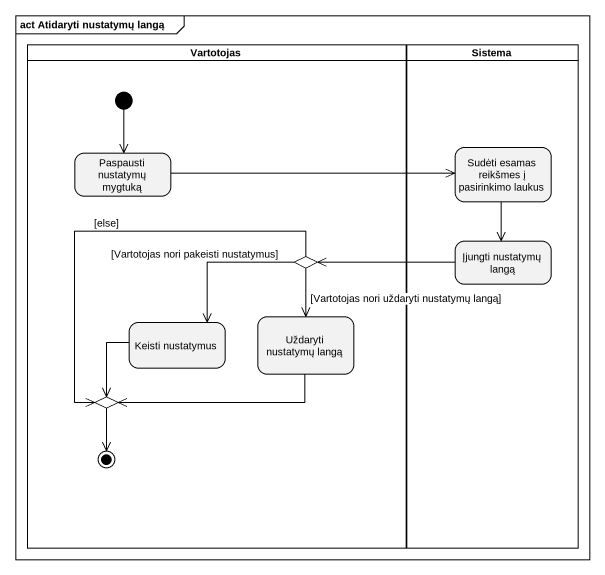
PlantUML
@startuml
mainframe act Atidaryti nustatymų langą
hide empty description
state Vartotojas <<partition>> {
  state "Paspausti nustatymų mygtuką" as Paspausti_nustatymų_mygtuką
  state choice1 <<choice>>
  state "Keisti nustatymus" as Keisti_nustatymus
  state "Uždaryti nustatymų langą" as Uždaryti_nustatymų_langą
  state choice2 <<choice>>
  [*] --> Paspausti_nustatymų_mygtuką
  choice2 --> [*]
}
state Sistema <<partition>> {
  state "Sudėti esamas reikšmes į pasirinkimo laukus" as Sudėti_esamas_reikšmes_į
  state "Įjungti nustatymų langą" as Įjungti_nustatymų_langą
}
Paspausti_nustatymų_mygtuką -right-> Sudėti_esamas_reikšmes_į
Sudėti_esamas_reikšmes_į --> Įjungti_nustatymų_langą
Įjungti_nustatymų_langą -left-> choice1
choice1 --> Keisti_nustatymus : [Vartotojas nori pakeisti nustatymus]
choice1 --> Uždaryti_nustatymų_langą : [Vartotojas nori uždaryti nustatymų langą]
choice1 --> choice2 : [else]
Keisti_nustatymus --> choice2
Uždaryti_nustatymų_langą -left-> choice2
@enduml
